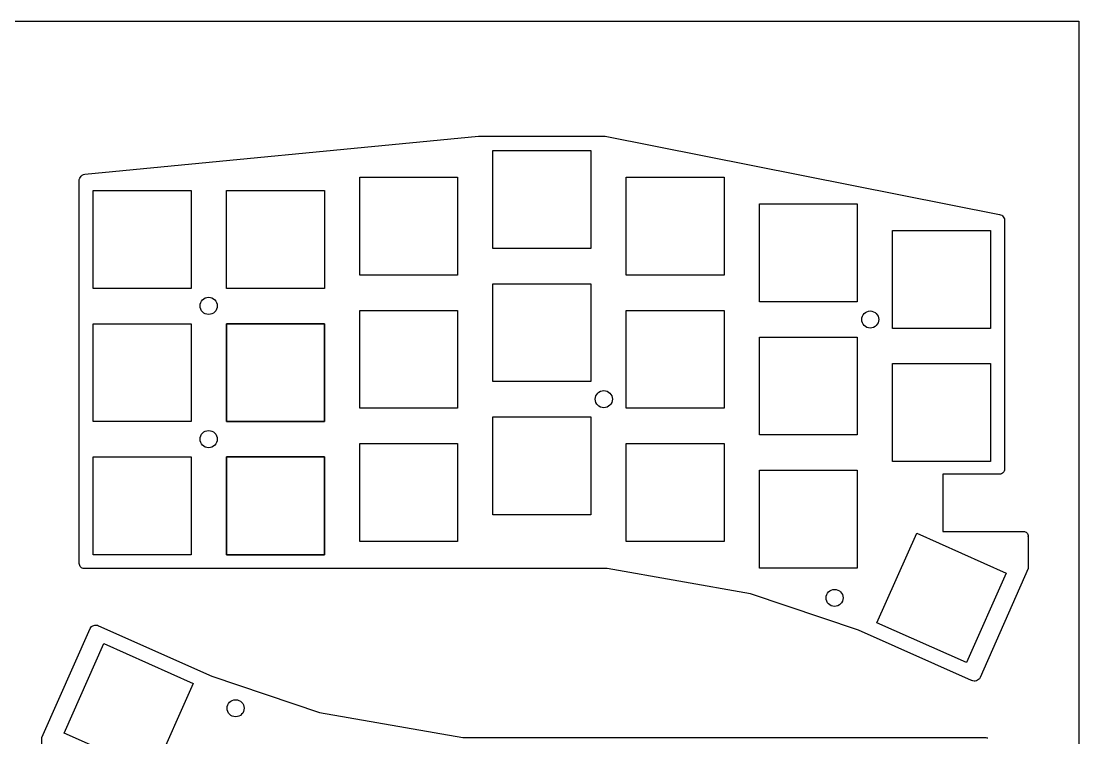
# Model space of a CAD drawing. Header units: millimetres. Extents: x 0 to 297, y 0 to 210.
# Drawn here: x 145.8 to 297, y 107.5 to 210 of the extents above; entities that cross this region are included whole.
import ezdxf

# ---------------------------------------------------------------- set-up
doc = ezdxf.new("R2010")
doc.units = ezdxf.units.MM
doc.layers.add('BLACK', color=7, linetype='Continuous')

msp = doc.modelspace()

# ---------------------------------------------------------------- linework, layer by layer
at = {"color": 1}
msp.add_lwpolyline([(0, 0), (0, 210), (297, 210), (297, 0)], close=True, dxfattribs=at)
at = {"color": 1, "linetype": 'ByBlock'}
for centre, radius in [((172.56, 169.29), 1.23), ((267.17, 167.34), 1.22), ((229.07, 155.95), 1.23), ((172.56, 150.24), 1.23), ((262.07, 127.54), 1.22), ((176.42, 111.76), 1.22)]:
    msp.add_circle(centre, radius, dxfattribs=at)
at = {"layer": 'BLACK', "color": 1, "linetype": 'Continuous'}
for p, q in [((213.22, 191.51), (213.22, 191.51)), ((213.22, 191.51), (213.22, 191.51)), ((213.22, 191.51), (213.22, 191.51)), ((213.22, 191.51), (213.22, 191.51)), ((213.22, 191.51), (213.22, 191.51)), ((227.22, 191.51), (227.22, 191.51)), ((227.22, 191.51), (227.22, 191.51)), ((227.22, 191.51), (227.22, 191.51)), ((227.22, 191.51), (227.22, 191.51)), ((154.22, 187.71), (154.22, 187.71)), ((154.22, 187.71), (154.22, 187.71)), ((154.22, 187.71), (154.22, 187.71)), ((154.22, 187.71), (154.22, 187.71)), ((154.22, 187.71), (154.22, 187.71)), ((154.22, 187.71), (154.22, 187.71)), ((154.35, 187.86), (154.35, 187.86)), ((154.35, 187.86), (154.35, 187.86)), ((154.35, 187.86), (154.35, 187.86)), ((154.5, 187.99), (154.5, 187.99)), ((154.5, 187.99), (154.5, 187.99)), ((154.5, 187.99), (154.5, 187.99)), ((154.68, 188.08), (154.68, 188.08)), ((154.87, 188.14), (154.87, 188.14)), ((154.87, 188.14), (154.87, 188.14)), ((154.87, 188.14), (154.87, 188.14)), ((154.87, 188.14), (154.87, 188.14)), ((154.87, 188.14), (154.87, 188.14)), ((154.87, 188.14), (154.87, 188.14)), ((232.27, 187.7), (232.27, 187.7)), ((232.27, 187.7), (232.27, 187.7)), ((232.27, 187.7), (232.27, 187.7)), ((232.27, 187.7), (232.27, 187.7)), ((232.27, 187.7), (232.27, 187.7)), ((246.27, 187.7), (246.27, 187.7)), ((246.27, 187.7), (246.27, 187.7)), ((246.27, 187.7), (246.27, 187.7)), ((246.27, 187.7), (246.27, 187.7)), ((154.07, 187.34), (154.07, 187.34)), ((154.07, 187.34), (154.07, 187.34)), ((154.07, 187.34), (154.07, 187.34)), ((154.07, 187.34), (154.07, 187.34)), ((154.07, 187.34), (154.07, 187.34)), ((154.07, 187.34), (154.07, 187.34)), ((154.07, 187.34), (154.07, 187.34)), ((154.07, 187.34), (154.07, 187.34)), ((154.07, 187.34), (154.07, 187.34)), ((154.07, 187.34), (154.07, 187.34)), ((154.07, 187.34), (154.07, 187.34)), ((154.07, 187.34), (154.07, 187.34)), ((154.07, 187.34), (154.07, 187.34)), ((154.07, 187.34), (154.07, 187.34)), ((154.07, 187.34), (154.07, 187.34)), ((154.07, 187.34), (154.07, 187.34)), ((154.07, 187.34), (154.07, 187.34)), ((154.07, 187.34), (154.07, 187.34)), ((154.13, 187.53), (154.13, 187.53)), ((154.13, 187.53), (154.13, 187.53)), ((154.13, 187.53), (154.13, 187.53)), ((154.13, 187.53), (154.13, 187.53)), ((154.13, 187.53), (154.13, 187.53)), ((154.13, 187.53), (154.13, 187.53)), ((156.07, 185.79), (156.07, 185.79)), ((156.07, 185.79), (156.07, 185.79)), ((156.07, 185.79), (156.07, 185.79)), ((156.07, 185.79), (156.07, 185.79)), ((156.07, 185.79), (156.07, 185.79)), ((170.07, 185.79), (170.07, 185.79)), ((170.07, 185.79), (170.07, 185.79)), ((170.07, 185.79), (170.07, 185.79)), ((170.07, 185.79), (170.07, 185.79)), ((175.12, 185.79), (175.12, 185.79)), ((175.12, 185.79), (175.12, 185.79)), ((175.12, 185.79), (175.12, 185.79)), ((175.12, 185.79), (175.12, 185.79)), ((175.12, 185.79), (175.12, 185.79)), ((175.12, 185.79), (175.12, 185.79)), ((189.12, 185.79), (189.12, 185.79)), ((189.12, 185.79), (189.12, 185.79)), ((189.12, 185.79), (189.12, 185.79)), ((189.12, 185.79), (189.12, 185.79)), ((251.32, 183.89), (251.32, 183.89)), ((251.32, 183.89), (251.32, 183.89)), ((251.32, 183.89), (251.32, 183.89)), ((251.32, 183.89), (251.32, 183.89)), ((251.32, 183.89), (251.32, 183.89)), ((265.32, 183.89), (265.32, 183.89)), ((265.32, 183.89), (265.32, 183.89)), ((265.32, 183.89), (265.32, 183.89)), ((265.32, 183.89), (265.32, 183.89)), ((285.67, 182.34), (285.67, 182.34)), ((285.82, 182.31), (285.82, 182.31)), ((285.97, 182.24), (285.97, 182.24)), ((285.97, 182.24), (285.97, 182.24)), ((285.97, 182.24), (285.97, 182.24)), ((285.97, 182.24), (285.97, 182.24)), ((285.97, 182.24), (285.97, 182.24)), ((285.97, 182.24), (285.97, 182.24)), ((286.1, 182.15), (286.1, 182.15)), ((286.1, 182.15), (286.1, 182.15)), ((286.2, 182.04), (286.2, 182.04)), ((286.2, 182.04), (286.2, 182.04)), ((286.2, 182.04), (286.2, 182.04)), ((286.2, 182.04), (286.2, 182.04)), ((286.29, 181.9), (286.29, 181.9)), ((286.29, 181.9), (286.29, 181.9)), ((286.29, 181.9), (286.29, 181.9)), ((286.29, 181.9), (286.29, 181.9)), ((286.35, 181.76), (286.35, 181.76)), ((286.37, 181.64), (286.37, 181.64)), ((286.37, 181.64), (286.37, 181.64)), ((286.37, 181.64), (286.37, 181.64)), ((286.37, 181.64), (286.37, 181.64)), ((286.37, 181.64), (286.37, 181.64)), ((286.37, 181.64), (286.37, 181.64)), ((286.37, 181.64), (286.37, 181.64)), ((286.37, 181.64), (286.37, 181.64)), ((286.37, 181.64), (286.37, 181.64)), ((286.37, 181.64), (286.37, 181.64)), ((286.37, 181.64), (286.37, 181.64)), ((286.37, 181.64), (286.37, 181.64)), ((286.37, 181.64), (286.37, 181.64)), ((286.37, 181.64), (286.37, 181.64)), ((286.37, 181.64), (286.37, 181.64)), ((286.37, 181.64), (286.37, 181.64)), ((286.37, 181.64), (286.37, 181.64)), ((286.37, 181.64), (286.37, 181.64)), ((286.37, 181.64), (286.37, 181.64)), ((270.37, 180.08), (270.37, 180.08)), ((270.37, 180.08), (270.37, 180.08)), ((270.37, 180.08), (270.37, 180.08)), ((270.37, 180.08), (270.37, 180.08)), ((270.37, 180.08), (270.37, 180.08)), ((284.37, 180.08), (284.37, 180.08)), ((284.37, 180.08), (284.37, 180.08)), ((284.37, 180.08), (284.37, 180.08)), ((284.37, 180.08), (284.37, 180.08)), ((213.22, 177.51), (213.22, 177.51)), ((213.22, 177.51), (213.22, 177.51)), ((213.22, 177.51), (213.22, 177.51)), ((213.22, 177.51), (213.22, 177.51)), ((213.22, 177.51), (213.22, 177.51)), ((213.22, 177.51), (213.22, 177.51)), ((213.22, 177.51), (213.22, 177.51)), ((227.22, 177.51), (227.22, 177.51)), ((227.22, 177.51), (227.22, 177.51)), ((227.22, 177.51), (227.22, 177.51)), ((227.22, 177.51), (227.22, 177.51)), ((213.22, 172.46), (213.22, 172.46)), ((213.22, 172.46), (213.22, 172.46)), ((213.22, 172.46), (213.22, 172.46)), ((213.22, 172.46), (213.22, 172.46)), ((213.22, 172.46), (213.22, 172.46)), ((227.22, 172.46), (227.22, 172.46)), ((227.22, 172.46), (227.22, 172.46)), ((227.22, 172.46), (227.22, 172.46)), ((227.22, 172.46), (227.22, 172.46)), ((232.27, 173.7), (232.27, 173.7)), ((232.27, 173.7), (232.27, 173.7)), ((232.27, 173.7), (232.27, 173.7)), ((232.27, 173.7), (232.27, 173.7)), ((232.27, 173.7), (232.27, 173.7)), ((232.27, 173.7), (232.27, 173.7)), ((232.27, 173.7), (232.27, 173.7)), ((246.27, 173.7), (246.27, 173.7)), ((246.27, 173.7), (246.27, 173.7)), ((246.27, 173.7), (246.27, 173.7)), ((246.27, 173.7), (246.27, 173.7)), ((156.07, 171.79), (156.07, 171.79)), ((156.07, 171.79), (156.07, 171.79)), ((156.07, 171.79), (156.07, 171.79)), ((156.07, 171.79), (156.07, 171.79)), ((156.07, 171.79), (156.07, 171.79)), ((156.07, 171.79), (156.07, 171.79)), ((156.07, 171.79), (156.07, 171.79)), ((170.07, 171.79), (170.07, 171.79)), ((170.07, 171.79), (170.07, 171.79)), ((170.07, 171.79), (170.07, 171.79)), ((170.07, 171.79), (170.07, 171.79)), ((175.12, 171.79), (175.12, 171.79)), ((175.12, 171.79), (175.12, 171.79)), ((175.12, 171.79), (175.12, 171.79)), ((175.12, 171.79), (175.12, 171.79)), ((175.12, 171.79), (175.12, 171.79)), ((189.12, 171.79), (189.12, 171.79)), ((189.12, 171.79), (189.12, 171.79)), ((189.12, 171.79), (189.12, 171.79)), ((189.12, 171.79), (189.12, 171.79)), ((251.32, 169.89), (251.32, 169.89)), ((251.32, 169.89), (251.32, 169.89)), ((251.32, 169.89), (251.32, 169.89)), ((251.32, 169.89), (251.32, 169.89)), ((251.32, 169.89), (251.32, 169.89)), ((251.32, 169.89), (251.32, 169.89)), ((251.32, 169.89), (251.32, 169.89)), ((265.32, 169.89), (265.32, 169.89)), ((265.32, 169.89), (265.32, 169.89)), ((265.32, 169.89), (265.32, 169.89)), ((265.32, 169.89), (265.32, 169.89)), ((232.27, 168.65), (232.27, 168.65)), ((232.27, 168.65), (232.27, 168.65)), ((232.27, 168.65), (232.27, 168.65)), ((232.27, 168.65), (232.27, 168.65)), ((232.27, 168.65), (232.27, 168.65)), ((246.27, 168.65), (246.27, 168.65)), ((246.27, 168.65), (246.27, 168.65)), ((246.27, 168.65), (246.27, 168.65)), ((246.27, 168.65), (246.27, 168.65)), ((156.07, 166.74), (156.07, 166.74)), ((156.07, 166.74), (156.07, 166.74)), ((156.07, 166.74), (156.07, 166.74)), ((156.07, 166.74), (156.07, 166.74)), ((156.07, 166.74), (156.07, 166.74)), ((170.07, 166.74), (170.07, 166.74)), ((170.07, 166.74), (170.07, 166.74)), ((170.07, 166.74), (170.07, 166.74)), ((170.07, 166.74), (170.07, 166.74)), ((175.12, 152.74), (175.12, 166.74)), ((175.12, 166.74), (175.12, 166.74)), ((175.12, 166.74), (175.12, 166.74)), ((175.12, 166.74), (175.12, 166.74)), ((175.12, 166.74), (175.12, 166.74)), ((175.12, 166.74), (175.12, 166.74)), ((175.12, 166.74), (189.12, 166.74)), ((189.12, 166.74), (189.12, 166.74)), ((189.12, 166.74), (189.12, 166.74)), ((189.12, 166.74), (189.12, 166.74)), ((189.12, 166.74), (189.12, 166.74)), ((189.12, 166.74), (189.12, 152.74)), ((270.37, 166.08), (270.37, 166.08)), ((270.37, 166.08), (270.37, 166.08)), ((270.37, 166.08), (270.37, 166.08)), ((270.37, 166.08), (270.37, 166.08)), ((270.37, 166.08), (270.37, 166.08)), ((270.37, 166.08), (270.37, 166.08)), ((270.37, 166.08), (270.37, 166.08)), ((284.37, 166.08), (284.37, 166.08)), ((284.37, 166.08), (284.37, 166.08)), ((284.37, 166.08), (284.37, 166.08)), ((284.37, 166.08), (284.37, 166.08)), ((251.32, 164.84), (251.32, 164.84)), ((251.32, 164.84), (251.32, 164.84)), ((251.32, 164.84), (251.32, 164.84)), ((251.32, 164.84), (251.32, 164.84)), ((251.32, 164.84), (251.32, 164.84)), ((265.32, 164.84), (265.32, 164.84)), ((265.32, 164.84), (265.32, 164.84)), ((265.32, 164.84), (265.32, 164.84)), ((265.32, 164.84), (265.32, 164.84)), ((270.37, 161.03), (270.37, 161.03)), ((270.37, 161.03), (270.37, 161.03)), ((270.37, 161.03), (270.37, 161.03)), ((270.37, 161.03), (270.37, 161.03)), ((270.37, 161.03), (270.37, 161.03)), ((284.37, 161.03), (284.37, 161.03)), ((284.37, 161.03), (284.37, 161.03)), ((284.37, 161.03), (284.37, 161.03)), ((284.37, 161.03), (284.37, 161.03)), ((213.22, 158.46), (213.22, 158.46)), ((213.22, 158.46), (213.22, 158.46)), ((213.22, 158.46), (213.22, 158.46)), ((213.22, 158.46), (213.22, 158.46)), ((213.22, 158.46), (213.22, 158.46)), ((213.22, 158.46), (213.22, 158.46)), ((213.22, 158.46), (213.22, 158.46)), ((227.22, 158.46), (227.22, 158.46)), ((227.22, 158.46), (227.22, 158.46)), ((227.22, 158.46), (227.22, 158.46)), ((227.22, 158.46), (227.22, 158.46)), ((194.17, 154.65), (194.17, 154.65)), ((232.27, 154.65), (232.27, 154.65)), ((232.27, 154.65), (232.27, 154.65)), ((232.27, 154.65), (232.27, 154.65)), ((232.27, 154.65), (232.27, 154.65)), ((232.27, 154.65), (232.27, 154.65)), ((232.27, 154.65), (232.27, 154.65)), ((232.27, 154.65), (232.27, 154.65)), ((246.27, 154.65), (246.27, 154.65)), ((246.27, 154.65), (246.27, 154.65)), ((246.27, 154.65), (246.27, 154.65)), ((246.27, 154.65), (246.27, 154.65)), ((213.22, 153.41), (213.22, 153.41)), ((213.22, 153.41), (213.22, 153.41)), ((213.22, 153.41), (213.22, 153.41)), ((213.22, 153.41), (213.22, 153.41)), ((213.22, 153.41), (213.22, 153.41)), ((227.22, 153.41), (227.22, 153.41)), ((227.22, 153.41), (227.22, 153.41)), ((227.22, 153.41), (227.22, 153.41)), ((227.22, 153.41), (227.22, 153.41)), ((156.07, 152.74), (156.07, 152.74)), ((156.07, 152.74), (156.07, 152.74)), ((156.07, 152.74), (156.07, 152.74)), ((156.07, 152.74), (156.07, 152.74)), ((156.07, 152.74), (156.07, 152.74)), ((156.07, 152.74), (156.07, 152.74)), ((156.07, 152.74), (156.07, 152.74)), ((170.07, 152.74), (170.07, 152.74)), ((170.07, 152.74), (170.07, 152.74)), ((170.07, 152.74), (170.07, 152.74)), ((170.07, 152.74), (170.07, 152.74)), ((175.12, 152.74), (175.12, 152.74)), ((175.12, 152.74), (175.12, 152.74)), ((175.12, 152.74), (175.12, 152.74)), ((175.12, 152.74), (175.12, 152.74)), ((175.12, 152.74), (175.12, 152.74)), ((175.12, 152.74), (175.12, 152.74)), ((189.12, 152.74), (175.12, 152.74)), ((175.12, 152.74), (175.12, 152.74)), ((189.12, 152.74), (189.12, 152.74)), ((189.12, 152.74), (189.12, 152.74)), ((189.12, 152.74), (189.12, 152.74)), ((189.12, 152.74), (189.12, 152.74)), ((251.32, 150.84), (251.32, 150.84)), ((251.32, 150.84), (251.32, 150.84)), ((251.32, 150.84), (251.32, 150.84)), ((251.32, 150.84), (251.32, 150.84)), ((251.32, 150.84), (251.32, 150.84)), ((251.32, 150.84), (251.32, 150.84)), ((251.32, 150.84), (251.32, 150.84)), ((265.32, 150.84), (265.32, 150.84)), ((265.32, 150.84), (265.32, 150.84)), ((265.32, 150.84), (265.32, 150.84)), ((265.32, 150.84), (265.32, 150.84)), ((194.17, 149.6), (194.17, 149.6)), ((194.17, 149.6), (194.17, 149.6)), ((194.17, 149.6), (194.17, 149.6)), ((194.17, 149.6), (194.17, 149.6)), ((194.17, 149.6), (194.17, 149.6)), ((208.17, 149.6), (208.17, 149.6)), ((208.17, 149.6), (208.17, 149.6)), ((208.17, 149.6), (208.17, 149.6)), ((208.17, 149.6), (208.17, 149.6)), ((232.27, 149.6), (232.27, 149.6)), ((232.27, 149.6), (232.27, 149.6)), ((232.27, 149.6), (232.27, 149.6)), ((232.27, 149.6), (232.27, 149.6)), ((232.27, 149.6), (232.27, 149.6)), ((246.27, 149.6), (246.27, 149.6)), ((246.27, 149.6), (246.27, 149.6)), ((246.27, 149.6), (246.27, 149.6)), ((246.27, 149.6), (246.27, 149.6)), ((156.07, 147.69), (156.07, 147.69)), ((156.07, 147.69), (156.07, 147.69)), ((156.07, 147.69), (156.07, 147.69)), ((156.07, 147.69), (156.07, 147.69)), ((156.07, 147.69), (156.07, 147.69)), ((170.07, 147.69), (170.07, 147.69)), ((170.07, 147.69), (170.07, 147.69)), ((170.07, 147.69), (170.07, 147.69)), ((170.07, 147.69), (170.07, 147.69)), ((175.12, 133.69), (175.12, 147.69)), ((175.12, 147.69), (175.12, 147.69)), ((175.12, 147.69), (175.12, 147.69)), ((175.12, 147.69), (175.12, 147.69)), ((175.12, 147.69), (175.12, 147.69)), ((175.12, 147.69), (175.12, 147.69)), ((175.12, 147.69), (189.12, 147.69)), ((189.12, 147.69), (189.12, 147.69)), ((189.12, 147.69), (189.12, 147.69)), ((189.12, 147.69), (189.12, 147.69)), ((189.12, 147.69), (189.12, 147.69)), ((189.12, 147.69), (189.12, 133.69)), ((270.37, 147.03), (270.37, 147.03)), ((270.37, 147.03), (270.37, 147.03)), ((270.37, 147.03), (270.37, 147.03)), ((270.37, 147.03), (270.37, 147.03)), ((270.37, 147.03), (270.37, 147.03)), ((270.37, 147.03), (270.37, 147.03)), ((270.37, 147.03), (270.37, 147.03)), ((284.37, 147.03), (284.37, 147.03)), ((284.37, 147.03), (284.37, 147.03)), ((284.37, 147.03), (284.37, 147.03)), ((284.37, 147.03), (284.37, 147.03)), ((251.32, 145.79), (251.32, 145.79)), ((251.32, 145.79), (251.32, 145.79)), ((251.32, 145.79), (251.32, 145.79)), ((251.32, 145.79), (251.32, 145.79)), ((251.32, 145.79), (251.32, 145.79)), ((265.32, 145.79), (265.32, 145.79)), ((265.32, 145.79), (265.32, 145.79)), ((265.32, 145.79), (265.32, 145.79)), ((265.32, 145.79), (265.32, 145.79)), ((277.57, 145.24), (277.57, 145.24)), ((277.57, 145.24), (277.57, 145.24)), ((277.57, 145.24), (277.57, 145.24)), ((277.57, 145.24), (277.57, 145.24)), ((277.57, 145.24), (277.57, 145.24)), ((277.57, 145.24), (277.57, 145.24)), ((285.67, 145.24), (285.67, 145.24)), ((285.67, 145.24), (285.67, 145.24)), ((285.67, 145.24), (285.67, 145.24)), ((285.81, 145.25), (285.81, 145.25)), ((285.94, 145.3), (285.94, 145.3)), ((285.94, 145.3), (285.94, 145.3)), ((285.94, 145.3), (285.94, 145.3)), ((285.94, 145.3), (285.94, 145.3)), ((285.94, 145.3), (285.94, 145.3)), ((285.94, 145.3), (285.94, 145.3)), ((286.06, 145.36), (286.06, 145.36)), ((286.06, 145.36), (286.06, 145.36)), ((286.06, 145.36), (286.06, 145.36)), ((286.06, 145.36), (286.06, 145.36)), ((286.06, 145.36), (286.06, 145.36)), ((286.06, 145.36), (286.06, 145.36)), ((286.17, 145.45), (286.17, 145.45)), ((286.17, 145.45), (286.17, 145.45)), ((286.17, 145.45), (286.17, 145.45)), ((286.17, 145.45), (286.17, 145.45)), ((286.17, 145.45), (286.17, 145.45)), ((286.17, 145.45), (286.17, 145.45)), ((286.25, 145.55), (286.25, 145.55)), ((286.25, 145.55), (286.25, 145.55)), ((286.25, 145.55), (286.25, 145.55)), ((286.25, 145.55), (286.25, 145.55)), ((286.25, 145.55), (286.25, 145.55)), ((286.25, 145.55), (286.25, 145.55)), ((286.32, 145.67), (286.32, 145.67)), ((286.32, 145.67), (286.32, 145.67)), ((286.32, 145.67), (286.32, 145.67)), ((286.32, 145.67), (286.32, 145.67)), ((286.36, 145.8), (286.36, 145.8)), ((286.36, 145.8), (286.36, 145.8)), ((286.37, 145.94), (286.37, 145.94)), ((286.37, 145.94), (286.37, 145.94)), ((213.22, 139.41), (213.22, 139.41)), ((213.22, 139.41), (213.22, 139.41)), ((213.22, 139.41), (213.22, 139.41)), ((213.22, 139.41), (213.22, 139.41)), ((213.22, 139.41), (213.22, 139.41)), ((213.22, 139.41), (213.22, 139.41)), ((213.22, 139.41), (213.22, 139.41)), ((227.22, 139.41), (227.22, 139.41)), ((227.22, 139.41), (227.22, 139.41)), ((227.22, 139.41), (227.22, 139.41)), ((227.22, 139.41), (227.22, 139.41)), ((273.82, 136.78), (273.82, 136.78)), ((273.82, 136.78), (273.82, 136.78)), ((273.82, 136.78), (273.82, 136.78)), ((273.82, 136.78), (273.82, 136.78)), ((273.82, 136.78), (273.82, 136.78)), ((273.82, 136.78), (273.82, 136.78)), ((277.57, 137.04), (277.57, 137.04)), ((277.57, 137.04), (277.57, 137.04)), ((277.57, 137.04), (277.57, 137.04)), ((277.57, 137.04), (277.57, 137.04)), ((277.57, 137.04), (277.57, 137.04)), ((289.21, 137.03), (289.21, 137.03)), ((289.34, 136.99), (289.34, 136.99)), ((289.34, 136.99), (289.34, 136.99)), ((289.34, 136.99), (289.34, 136.99)), ((289.46, 136.92), (289.46, 136.92)), ((289.46, 136.92), (289.46, 136.92)), ((289.46, 136.92), (289.46, 136.92)), ((289.46, 136.92), (289.46, 136.92)), ((289.46, 136.92), (289.46, 136.92)), ((289.46, 136.92), (289.46, 136.92)), ((289.56, 136.84), (289.56, 136.84)), ((289.56, 136.84), (289.56, 136.84)), ((289.56, 136.84), (289.56, 136.84)), ((289.56, 136.84), (289.56, 136.84)), ((289.56, 136.84), (289.56, 136.84)), ((289.56, 136.84), (289.56, 136.84)), ((289.65, 136.73), (289.65, 136.73)), ((289.65, 136.73), (289.65, 136.73)), ((289.65, 136.73), (289.65, 136.73)), ((289.65, 136.73), (289.65, 136.73)), ((289.65, 136.73), (289.65, 136.73)), ((289.71, 136.61), (289.71, 136.61)), ((289.71, 136.61), (289.71, 136.61)), ((289.71, 136.61), (289.71, 136.61)), ((289.71, 136.61), (289.71, 136.61)), ((289.71, 136.61), (289.71, 136.61)), ((289.71, 136.61), (289.71, 136.61)), ((289.76, 136.48), (289.76, 136.48)), ((289.76, 136.48), (289.76, 136.48)), ((289.77, 136.34), (289.77, 136.35)), ((289.77, 136.35), (289.77, 136.35)), ((289.77, 136.35), (289.77, 136.35)), ((289.77, 136.34), (289.77, 136.34)), ((289.77, 136.34), (289.77, 136.34)), ((194.17, 135.6), (194.17, 135.6)), ((194.17, 135.6), (194.17, 135.6)), ((194.17, 135.6), (194.17, 135.6)), ((194.17, 135.6), (194.17, 135.6)), ((194.17, 135.6), (194.17, 135.6)), ((194.17, 135.6), (194.17, 135.6)), ((194.17, 135.6), (194.17, 135.6)), ((208.17, 135.6), (208.17, 135.6)), ((208.17, 135.6), (208.17, 135.6)), ((208.17, 135.6), (208.17, 135.6)), ((208.17, 135.6), (208.17, 135.6)), ((232.27, 135.6), (232.27, 135.6)), ((232.27, 135.6), (232.27, 135.6)), ((232.27, 135.6), (232.27, 135.6)), ((232.27, 135.6), (232.27, 135.6)), ((232.27, 135.6), (232.27, 135.6)), ((232.27, 135.6), (232.27, 135.6)), ((232.27, 135.6), (232.27, 135.6)), ((246.27, 135.6), (246.27, 135.6)), ((246.27, 135.6), (246.27, 135.6)), ((246.27, 135.6), (246.27, 135.6)), ((246.27, 135.6), (246.27, 135.6)), ((156.07, 133.69), (156.07, 133.69)), ((156.07, 133.69), (156.07, 133.69)), ((156.07, 133.69), (156.07, 133.69)), ((156.07, 133.69), (156.07, 133.69)), ((156.07, 133.69), (156.07, 133.69)), ((156.07, 133.69), (156.07, 133.69)), ((156.07, 133.69), (156.07, 133.69)), ((170.07, 133.69), (170.07, 133.69)), ((170.07, 133.69), (170.07, 133.69)), ((170.07, 133.69), (170.07, 133.69)), ((170.07, 133.69), (170.07, 133.69)), ((189.12, 133.69), (175.12, 133.69)), ((175.12, 133.69), (175.12, 133.69)), ((175.12, 133.69), (175.12, 133.69)), ((175.12, 133.69), (175.12, 133.69)), ((175.12, 133.69), (175.12, 133.69)), ((175.12, 133.69), (175.12, 133.69)), ((175.12, 133.69), (175.12, 133.69)), ((175.12, 133.69), (175.12, 133.69)), ((189.12, 133.69), (189.12, 133.69)), ((189.12, 133.69), (189.12, 133.69)), ((189.12, 133.69), (189.12, 133.69)), ((189.12, 133.69), (189.12, 133.69)), ((154.07, 132.44), (154.07, 132.44)), ((154.07, 132.44), (154.07, 132.44)), ((154.07, 132.44), (154.07, 132.44)), ((154.08, 132.3), (154.08, 132.3)), ((154.08, 132.3), (154.08, 132.3)), ((154.08, 132.3), (154.08, 132.3)), ((154.12, 132.17), (154.12, 132.17)), ((154.12, 132.17), (154.12, 132.17)), ((154.12, 132.17), (154.12, 132.17)), ((154.12, 132.17), (154.12, 132.17)), ((154.12, 132.17), (154.12, 132.17)), ((154.19, 132.05), (154.19, 132.05)), ((154.19, 132.05), (154.19, 132.05)), ((154.19, 132.05), (154.19, 132.05)), ((154.19, 132.05), (154.19, 132.05)), ((154.19, 132.05), (154.19, 132.05)), ((154.19, 132.05), (154.19, 132.05)), ((154.28, 131.94), (154.28, 131.94)), ((154.28, 131.94), (154.28, 131.94)), ((154.28, 131.94), (154.28, 131.94)), ((154.28, 131.94), (154.28, 131.94)), ((154.28, 131.94), (154.28, 131.94)), ((154.28, 131.94), (154.28, 131.94)), ((154.38, 131.86), (154.38, 131.86)), ((154.38, 131.86), (154.38, 131.86)), ((154.38, 131.86), (154.38, 131.86)), ((154.38, 131.86), (154.38, 131.86)), ((154.38, 131.86), (154.38, 131.86)), ((154.38, 131.86), (154.38, 131.86)), ((154.5, 131.79), (154.5, 131.79)), ((154.5, 131.79), (154.5, 131.79)), ((154.5, 131.79), (154.5, 131.79)), ((154.5, 131.79), (154.5, 131.79)), ((154.5, 131.79), (154.5, 131.79)), ((154.63, 131.75), (154.63, 131.75)), ((154.63, 131.75), (154.63, 131.75)), ((229.57, 131.74), (229.57, 131.74)), ((251.32, 131.79), (251.32, 131.79)), ((251.32, 131.79), (251.32, 131.79)), ((251.32, 131.79), (251.32, 131.79)), ((251.32, 131.79), (251.32, 131.79)), ((251.32, 131.79), (251.32, 131.79)), ((251.32, 131.79), (251.32, 131.79)), ((251.32, 131.79), (251.32, 131.79)), ((265.32, 131.79), (265.32, 131.79)), ((265.32, 131.79), (265.32, 131.79)), ((265.32, 131.79), (265.32, 131.79)), ((265.32, 131.79), (265.32, 131.79)), ((289.77, 131.74), (289.77, 131.74)), ((286.61, 131.09), (286.61, 131.09)), ((286.61, 131.09), (286.61, 131.09)), ((286.61, 131.09), (286.61, 131.09)), ((286.61, 131.09), (286.61, 131.09)), ((286.61, 131.09), (286.61, 131.09)), ((286.61, 131.09), (286.61, 131.09)), ((250.07, 128.14), (250.07, 128.14)), ((250.07, 128.14), (250.07, 128.14)), ((155.62, 123.16), (155.62, 123.16)), ((155.62, 123.16), (155.62, 123.16)), ((155.62, 123.16), (155.62, 123.16)), ((155.62, 123.16), (155.62, 123.16)), ((155.62, 123.16), (155.62, 123.16)), ((155.62, 123.16), (155.62, 123.16)), ((155.71, 123.31), (155.71, 123.31)), ((155.71, 123.31), (155.71, 123.31)), ((155.71, 123.31), (155.71, 123.31)), ((155.83, 123.44), (155.83, 123.44)), ((155.98, 123.54), (155.98, 123.54)), ((155.98, 123.54), (155.98, 123.54)), ((155.98, 123.54), (155.98, 123.54)), ((155.98, 123.54), (155.98, 123.54)), ((155.98, 123.54), (155.98, 123.54)), ((156.14, 123.61), (156.14, 123.61)), ((156.31, 123.65), (156.31, 123.65)), ((156.31, 123.65), (156.31, 123.65)), ((156.48, 123.65), (156.48, 123.65)), ((156.65, 123.62), (156.65, 123.62)), ((156.82, 123.56), (156.82, 123.56)), ((156.82, 123.56), (156.82, 123.56)), ((156.82, 123.56), (156.82, 123.56)), ((156.82, 123.56), (156.82, 123.56)), ((156.82, 123.56), (156.82, 123.56)), ((156.82, 123.56), (156.82, 123.56)), ((156.82, 123.56), (156.82, 123.56)), ((265.47, 122.94), (265.47, 122.94)), ((268.13, 123.99), (268.13, 123.99)), ((268.13, 123.99), (268.13, 123.99)), ((268.13, 123.99), (268.13, 123.99)), ((268.13, 123.99), (268.13, 123.99)), ((268.13, 123.99), (268.13, 123.99)), ((157.57, 121), (157.57, 121)), ((157.57, 121), (157.57, 121)), ((157.57, 121), (157.57, 121)), ((157.57, 121), (157.57, 121)), ((157.57, 121), (157.57, 121)), ((280.92, 118.3), (280.92, 118.3)), ((280.92, 118.3), (280.92, 118.3)), ((280.92, 118.3), (280.92, 118.3)), ((280.92, 118.3), (280.92, 118.3)), ((280.92, 118.3), (280.92, 118.3)), ((170.36, 115.31), (170.36, 115.31)), ((170.36, 115.31), (170.36, 115.31)), ((170.36, 115.31), (170.36, 115.31)), ((170.36, 115.31), (170.36, 115.31)), ((170.36, 115.31), (170.36, 115.31)), ((173.02, 116.36), (173.02, 116.36)), ((281.67, 115.74), (281.67, 115.74)), ((281.67, 115.74), (281.67, 115.74)), ((281.67, 115.74), (281.67, 115.74)), ((281.67, 115.74), (281.67, 115.74)), ((281.67, 115.74), (281.67, 115.74)), ((281.68, 115.74), (281.68, 115.74)), ((281.68, 115.74), (281.68, 115.74)), ((281.84, 115.68), (281.84, 115.68)), ((282.01, 115.65), (282.01, 115.65)), ((282.19, 115.65), (282.19, 115.65)), ((282.19, 115.65), (282.19, 115.65)), ((282.36, 115.69), (282.36, 115.69)), ((282.51, 115.76), (282.51, 115.76)), ((282.51, 115.76), (282.51, 115.76)), ((282.51, 115.76), (282.51, 115.76)), ((282.51, 115.76), (282.51, 115.76)), ((282.51, 115.76), (282.51, 115.76)), ((282.66, 115.87), (282.66, 115.87)), ((282.78, 115.99), (282.78, 115.99)), ((282.78, 115.99), (282.78, 115.99)), ((282.78, 115.99), (282.78, 115.99)), ((282.87, 116.14), (282.87, 116.14)), ((282.87, 116.14), (282.87, 116.14)), ((282.87, 116.14), (282.87, 116.14)), ((282.87, 116.14), (282.87, 116.14)), ((282.87, 116.14), (282.87, 116.14)), ((282.87, 116.14), (282.87, 116.14)), ((188.42, 111.16), (188.42, 111.16)), ((188.42, 111.16), (188.42, 111.16)), ((148.72, 107.56), (148.72, 107.56)), ((151.88, 108.21), (151.88, 108.21)), ((151.88, 108.21), (151.88, 108.21)), ((151.88, 108.21), (151.88, 108.21)), ((151.88, 108.21), (151.88, 108.21)), ((151.88, 108.21), (151.88, 108.21)), ((151.88, 108.21), (151.88, 108.21)), ((208.92, 107.56), (208.92, 107.56)), ((283.86, 107.55), (283.86, 107.55)), ((283.86, 107.55), (283.86, 107.55))]:
    msp.add_line(p, q, dxfattribs=at)
for points in [[(154.87, 188.14), (211.17, 193.54), (229.27, 193.54), (285.67, 182.34), (285.82, 182.31), (285.97, 182.24), (286.1, 182.15), (286.2, 182.04), (286.29, 181.9), (286.35, 181.76), (286.37, 181.64), (286.37, 145.94), (286.36, 145.8), (286.32, 145.67), (286.25, 145.55), (286.17, 145.45), (286.06, 145.36), (285.94, 145.3), (285.81, 145.25), (285.67, 145.24), (285.67, 145.24), (277.57, 145.24), (277.57, 137.04), (289.07, 137.04), (289.21, 137.03), (289.34, 136.99), (289.46, 136.92), (289.56, 136.84), (289.65, 136.73), (289.71, 136.61), (289.76, 136.48), (289.77, 136.35), (289.77, 136.34), (289.77, 131.74), (282.87, 116.14), (282.78, 115.99), (282.66, 115.87), (282.51, 115.76), (282.36, 115.69), (282.19, 115.65), (282.01, 115.65), (281.84, 115.68), (281.68, 115.74), (281.67, 115.74), (265.47, 122.94), (250.07, 128.14), (229.57, 131.74), (154.77, 131.74), (154.63, 131.75), (154.5, 131.79), (154.38, 131.86), (154.28, 131.94), (154.19, 132.05), (154.12, 132.17), (154.08, 132.3), (154.07, 132.44), (154.07, 132.44), (154.07, 187.34), (154.13, 187.53), (154.22, 187.71), (154.35, 187.86), (154.5, 187.99), (154.68, 188.08), (154.87, 188.14)], [(227.22, 177.51), (213.22, 177.51), (213.22, 191.51), (227.22, 191.51)], [(208.17, 173.7), (194.17, 173.7), (194.17, 187.7), (208.17, 187.7)], [(246.27, 173.7), (232.27, 173.7), (232.27, 187.7), (246.27, 187.7)], [(170.07, 171.79), (156.07, 171.79), (156.07, 185.79), (170.07, 185.79)], [(189.12, 171.79), (175.12, 171.79), (175.12, 185.79), (189.12, 185.79)], [(265.32, 169.89), (251.32, 169.89), (251.32, 183.89), (265.32, 183.89)], [(284.37, 166.08), (270.37, 166.08), (270.37, 180.08), (284.37, 180.08)], [(227.22, 158.46), (213.22, 158.46), (213.22, 172.46), (227.22, 172.46)], [(208.17, 154.65), (194.17, 154.65), (194.17, 154.65), (194.17, 154.65), (194.17, 154.65), (194.17, 154.65), (194.17, 154.65), (194.17, 154.65), (194.17, 168.65), (194.17, 168.65), (194.17, 168.65), (194.17, 168.65), (194.17, 168.65), (194.17, 168.65), (208.17, 168.65), (208.17, 168.65), (208.17, 168.65), (208.17, 168.65), (208.17, 168.65), (208.17, 154.65), (208.17, 154.65), (208.17, 154.65), (208.17, 154.65)], [(246.27, 154.65), (232.27, 154.65), (232.27, 168.65), (246.27, 168.65)], [(170.07, 152.74), (156.07, 152.74), (156.07, 166.74), (170.07, 166.74)], [(175.12, 166.74), (175.12, 152.74), (189.12, 152.74), (189.12, 166.74)], [(265.32, 150.84), (251.32, 150.84), (251.32, 164.84), (265.32, 164.84)], [(284.37, 147.03), (270.37, 147.03), (270.37, 161.03), (284.37, 161.03)], [(227.22, 139.41), (213.22, 139.41), (213.22, 153.41), (227.22, 153.41)], [(208.17, 135.6), (194.17, 135.6), (194.17, 149.6), (208.17, 149.6)], [(246.27, 135.6), (232.27, 135.6), (232.27, 149.6), (246.27, 149.6)], [(170.07, 133.69), (156.07, 133.69), (156.07, 147.69), (170.07, 147.69)], [(175.12, 147.69), (175.12, 133.69), (189.12, 133.69), (189.12, 147.69)], [(265.32, 131.79), (251.32, 131.79), (251.32, 145.79), (265.32, 145.79)], [(268.13, 123.99), (273.82, 136.78), (286.61, 131.09), (280.92, 118.3)], [(170.36, 115.31), (164.67, 102.52), (151.88, 108.21), (157.57, 121)]]:
    msp.add_lwpolyline(points, close=True, dxfattribs=at)
for points in [[(194.17, 187.7), (194.17, 187.7)], [(194.17, 187.7), (194.17, 187.7)], [(194.17, 187.7), (194.17, 187.7)], [(194.17, 187.7), (194.17, 187.7)], [(194.17, 187.7), (194.17, 187.7)], [(208.17, 187.7), (208.17, 187.7)], [(208.17, 187.7), (208.17, 187.7)], [(208.17, 187.7), (208.17, 187.7)], [(208.17, 187.7), (208.17, 187.7)], [(194.17, 173.7), (194.17, 173.7)], [(194.17, 173.7), (194.17, 173.7)], [(194.17, 173.7), (194.17, 173.7)], [(194.17, 173.7), (194.17, 173.7)], [(194.17, 173.7), (194.17, 173.7)], [(194.17, 173.7), (194.17, 173.7)], [(194.17, 173.7), (194.17, 173.7)], [(208.17, 173.7), (208.17, 173.7)], [(208.17, 173.7), (208.17, 173.7)], [(208.17, 173.7), (208.17, 173.7)], [(208.17, 173.7), (208.17, 173.7)], [(289.21, 137.03), (289.21, 137.03)], [(148.72, 102.96), (148.72, 107.56), (155.62, 123.16), (155.71, 123.31), (155.83, 123.44), (155.98, 123.54), (156.14, 123.61), (156.31, 123.65), (156.48, 123.65), (156.65, 123.62), (156.82, 123.56), (156.82, 123.56), (173.02, 116.36), (188.42, 111.16), (208.92, 107.56), (283.72, 107.56), (283.86, 107.55), (283.99, 107.51)]]:
    msp.add_lwpolyline(points, dxfattribs=at)

doc.saveas('drawing.dxf')
